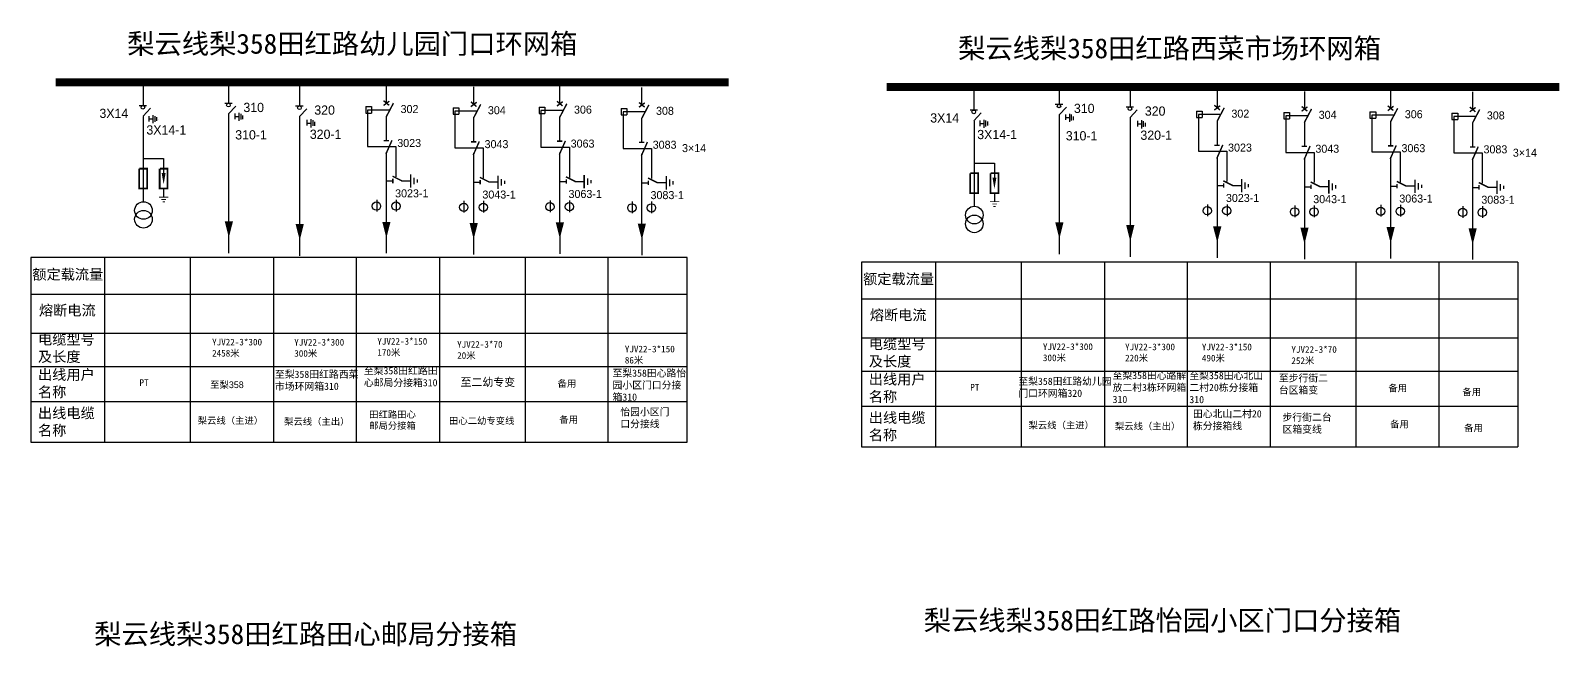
# Model space of a CAD drawing. Extents: x 69 to 1079, y -405 to -10.
# Drawn here: x 77.7 to 460.8, y -163.6 to -9.7 of the extents above; entities that cross this region are included whole.
import ezdxf

# ---------------------------------------------------------------- set-up
doc = ezdxf.new("R2010")
doc.units = 0
doc.header["$LTSCALE"] = 0.774411
doc.linetypes.add('DASHED', pattern=[0.45, 0.3, -0.15])
doc.layers.get('0').update_dxf_attribs({"linetype": 'CONTINUOUS'})
doc.layers.add('F11', color=7, linetype='CONTINUOUS')
doc.styles.add('hztxt_txtstyle_0.00_0_0', font='', dxfattribs={"bigfont": 'hztxt.shx'})
doc.styles.add('hztxt_txtstyle_1.67_0_0', font='', dxfattribs={"height": 1.668838, "bigfont": 'hztxt.shx'})
doc.styles.add('hztxt_txtstyle_2.00_0_0', font='', dxfattribs={"height": 2, "bigfont": 'hztxt.shx'})
doc.styles.add('hztxt_txtstyle_2.31_0_0', font='', dxfattribs={"height": 2.307931, "bigfont": 'hztxt.shx'})
doc.styles.add('字体', font='', dxfattribs={"height": 2.5})
doc.styles.add('宋体_txtstyle_1.67_0_0', font='', dxfattribs={"height": 1.668838})
doc.styles.add('宋体_txtstyle_2.00_0_0', font='', dxfattribs={"height": 2})
doc.styles.get('hztxt_txtstyle_0.00_0_0').set_extended_font_data('hztxt')
doc.styles.get('hztxt_txtstyle_1.67_0_0').set_extended_font_data('hztxt')
doc.styles.get('hztxt_txtstyle_2.00_0_0').set_extended_font_data('hztxt')
doc.styles.get('hztxt_txtstyle_2.31_0_0').set_extended_font_data('hztxt')
doc.styles.get('字体').set_extended_font_data('KaiTi_GB2312')
doc.styles.get('宋体_txtstyle_1.67_0_0').set_extended_font_data('宋体')
doc.styles.get('宋体_txtstyle_2.00_0_0').set_extended_font_data('宋体')

# ---------------------------------------------------------------- blocks, each defined once
blk = doc.blocks.new('JD')
for points in [[(-2, 0.2), (-2, -0.2), (2, 0.2), (2, -0.2)], [(1, -1.2), (1, -0.8), (-1, -1.2), (-1, -0.8)], [(-0.5, -1.8), (-0.5, -2.2), (0.5, -1.8), (0.5, -2.2)]]:
    blk.add_trace(points)

msp = doc.modelspace()

# ---------------------------------------------------------------- linework, layer by layer
for p, q in [((166.6, -23.42), (166.6, -27.85)), ((188.42, -23.72), (188.42, -28.14)), ((209.94, -23.57), (209.94, -27.99)), ((230.44, -23.86), (230.44, -28.29)), ((374.25, -24.57), (374.25, -29)), ((396.07, -24.87), (396.07, -29.29)), ((417.59, -24.72), (417.59, -29.14)), ((438.09, -25.01), (438.09, -29.44)), ((161.48, -28.68), (162.92, -28.68)), ((161.48, -28.68), (161.48, -30.28)), ((161.48, -30.28), (162.92, -30.28)), ((161.94, -29.52), (161.94, -38.67)), ((167.32, -29.52), (161.94, -29.52)), ((162.92, -28.68), (162.92, -30.28)), ((183.3, -28.98), (184.74, -28.98)), ((183.3, -28.98), (183.3, -30.57)), ((183.3, -30.57), (184.74, -30.57)), ((183.75, -29.81), (183.75, -38.97)), ((189.14, -29.81), (183.75, -29.81)), ((184.74, -28.98), (184.74, -30.57)), ((204.82, -28.83), (206.26, -28.83)), ((204.82, -28.83), (204.82, -30.43)), ((204.82, -30.43), (206.26, -30.43)), ((205.28, -29.66), (205.28, -38.82)), ((210.66, -29.66), (205.28, -29.66)), ((206.26, -28.83), (206.26, -30.43)), ((225.32, -29.12), (226.76, -29.12)), ((225.32, -29.12), (225.32, -30.72)), ((225.78, -29.96), (225.78, -39.11)), ((231.16, -29.96), (225.78, -29.96)), ((226.76, -29.12), (226.76, -30.72)), ((369.13, -29.83), (370.57, -29.83)), ((369.13, -29.83), (369.13, -31.43)), ((370.57, -29.83), (370.57, -31.43)), ((390.95, -30.13), (392.39, -30.13)), ((390.95, -30.13), (390.95, -31.72)), ((392.39, -30.13), (392.39, -31.72)), ((412.47, -29.98), (413.91, -29.98)), ((412.47, -29.98), (412.47, -31.58)), ((413.91, -29.98), (413.91, -31.58)), ((432.97, -30.27), (434.41, -30.27)), ((432.97, -30.27), (432.97, -31.87)), ((434.41, -30.27), (434.41, -31.87)), ((105.88, -31.17), (105.88, -52.52)), ((166.6, -31.12), (166.6, -37.07)), ((188.42, -31.42), (188.42, -37.36)), ((209.94, -31.27), (209.94, -37.22)), ((225.32, -30.72), (226.76, -30.72)), ((230.44, -31.56), (230.44, -37.51)), ((313.54, -32.32), (313.54, -53.67)), ((369.13, -31.43), (370.57, -31.43)), ((369.59, -30.67), (369.59, -39.82)), ((374.97, -30.67), (369.59, -30.67)), ((374.25, -32.27), (374.25, -38.22)), ((390.95, -31.72), (392.39, -31.72)), ((391.41, -30.96), (391.41, -40.12)), ((396.79, -30.96), (391.41, -30.96)), ((396.07, -32.57), (396.07, -38.51)), ((412.47, -31.58), (413.91, -31.58)), ((412.93, -30.81), (412.93, -39.97)), ((418.31, -30.81), (412.93, -30.81)), ((417.59, -32.42), (417.59, -38.37)), ((432.97, -31.87), (434.41, -31.87)), ((433.43, -31.1), (433.43, -40.26)), ((438.81, -31.1), (433.43, -31.1)), ((438.09, -32.71), (438.09, -38.66)), ((105.86, -41.63), (110.96, -41.63)), ((110.96, -41.63), (110.96, -45.36)), ((161.94, -38.67), (169.04, -38.67)), ((166.6, -40.05), (166.6, -57.61)), ((169.04, -38.67), (169.04, -46.23)), ((183.75, -38.97), (190.86, -38.97)), ((188.42, -40.34), (188.42, -57.9)), ((190.86, -38.97), (190.86, -46.52)), ((205.28, -38.82), (212.38, -38.82)), ((209.94, -40.19), (209.94, -57.76)), ((212.38, -38.82), (212.38, -46.38)), ((225.78, -39.11), (232.88, -39.11)), ((230.44, -40.49), (230.44, -58.05)), ((232.88, -39.11), (232.88, -46.67)), ((369.59, -39.82), (376.69, -39.82)), ((374.25, -41.2), (374.25, -58.76)), ((376.69, -39.82), (376.69, -47.38)), ((391.41, -40.12), (398.51, -40.12)), ((396.07, -41.49), (396.07, -59.05)), ((398.51, -40.12), (398.51, -47.67)), ((412.93, -39.97), (420.03, -39.97)), ((417.59, -41.34), (417.59, -58.91)), ((420.03, -39.97), (420.03, -47.53)), ((433.43, -40.26), (440.53, -40.26)), ((438.09, -41.64), (438.09, -59.2)), ((440.53, -40.26), (440.53, -47.82)), ((313.51, -42.78), (318.61, -42.78)), ((318.61, -42.78), (318.61, -46.51)), ((110.96, -49.27), (110.96, -51.2)), ((166.6, -47.26), (168.26, -47.26)), ((170.43, -47.21), (172.69, -47.21)), ((188.42, -47.55), (190.08, -47.55)), ((192.25, -47.51), (194.51, -47.51)), ((209.94, -47.41), (211.6, -47.41)), ((213.77, -47.36), (216.03, -47.36)), ((230.44, -47.7), (232.1, -47.7)), ((234.27, -47.65), (236.53, -47.65)), ((374.25, -48.41), (375.91, -48.41)), ((378.08, -48.36), (380.34, -48.36)), ((396.07, -48.7), (397.73, -48.7)), ((399.9, -48.66), (402.16, -48.66)), ((417.59, -48.56), (419.25, -48.56)), ((421.42, -48.51), (423.69, -48.51)), ((438.09, -48.85), (439.75, -48.85)), ((441.92, -48.8), (444.18, -48.8)), ((164.21, -51.95), (164.21, -54.88)), ((169.09, -51.95), (169.09, -54.88)), ((186.03, -52.24), (186.03, -55.17)), ((190.91, -52.24), (190.91, -55.17)), ((207.55, -52.1), (207.55, -55.02)), ((212.43, -52.1), (212.43, -55.02)), ((228.05, -52.39), (228.05, -55.32)), ((232.93, -52.39), (232.93, -55.32)), ((318.61, -50.42), (318.61, -52.35)), ((371.86, -53.1), (371.86, -56.03)), ((376.74, -53.1), (376.74, -56.03)), ((393.68, -53.39), (393.68, -56.32)), ((398.56, -53.39), (398.56, -56.32)), ((415.21, -53.25), (415.21, -56.17)), ((420.09, -53.25), (420.09, -56.17)), ((435.71, -53.54), (435.71, -56.47)), ((440.58, -53.54), (440.58, -56.47)), ((166.61, -59.97), (166.61, -65.32)), ((188.43, -60.26), (188.43, -65.61)), ((209.95, -60.12), (209.95, -65.46)), ((230.45, -60.41), (230.45, -65.76)), ((374.26, -61.12), (374.26, -66.47)), ((417.6, -61.27), (417.6, -66.61)), ((396.08, -61.41), (396.08, -66.76)), ((438.1, -61.56), (438.1, -66.91))]:
    msp.add_line(p, q)
at = {"linetype": 'Continuous'}
for p, q in [((77.73, -66.36), (77.73, -112.53)), ((106.68, -66.36), (77.73, -66.36)), ((241.78, -66.36), (106.68, -66.36)), ((201.4, -112.53), (201.4, -66.36)), ((222.11, -112.53), (222.1, -66.36)), ((241.85, -112.53), (241.84, -66.36)), ((285.38, -67.51), (285.38, -113.68)), ((314.33, -67.51), (285.38, -67.51)), ((449.43, -67.51), (314.33, -67.51)), ((409.06, -113.68), (409.05, -67.51)), ((429.76, -113.68), (429.75, -67.51)), ((449.5, -113.68), (449.49, -67.51)), ((77.73, -112.53), (241.78, -112.53)), ((285.38, -113.68), (449.43, -113.68))]:
    msp.add_line(p, q, dxfattribs=at)
at = {"linetype": 'ByBlock'}
for p, q in [((96.22, -66.25), (96.22, -112.53)), ((117.63, -66.25), (117.63, -112.53)), ((138.44, -66.25), (138.44, -112.53)), ((159.1, -66.25), (159.1, -112.53)), ((179.91, -66.25), (179.91, -112.53)), ((303.87, -67.4), (303.87, -113.68)), ((325.28, -67.4), (325.28, -113.68)), ((346.09, -67.4), (346.09, -113.68)), ((366.75, -67.4), (366.75, -113.68)), ((387.56, -67.4), (387.56, -113.68)), ((77.9, -75.59), (241.84, -75.59)), ((285.55, -76.74), (449.49, -76.74)), ((77.9, -85.33), (241.84, -85.33)), ((285.55, -86.47), (449.49, -86.47)), ((77.9, -93.65), (241.84, -93.65)), ((285.55, -94.8), (449.5, -94.8)), ((77.9, -102.38), (241.85, -102.38)), ((285.55, -103.53), (449.5, -103.53))]:
    msp.add_line(p, q, dxfattribs=at)
for points, const_width in [([(84, -22.58), (252.15, -22.58)], 2), ([(291.65, -23.73), (459.8, -23.73)], 2), ([(165.92, -28.39), (167.38, -27.29)], 0.36), ([(165.93, -27.18), (167.34, -28.36)], 0.36), ([(166.6, -31.22), (168.4, -27.8)], 0.36), ([(187.73, -28.68), (189.2, -27.58)], 0.36), ([(187.75, -27.48), (189.16, -28.65)], 0.36), ([(188.42, -31.51), (190.22, -28.1)], 0.36), ([(209.26, -28.53), (210.72, -27.44)], 0.36), ([(209.27, -27.33), (210.68, -28.51)], 0.36), ([(209.94, -31.36), (211.74, -27.95)], 0.36), ([(229.76, -28.82), (231.22, -27.73)], 0.36), ([(229.77, -27.62), (231.18, -28.8)], 0.36), ([(230.44, -31.65), (232.24, -28.24)], 0.36), ([(373.57, -29.53), (375.03, -28.44)], 0.36), ([(373.58, -28.33), (374.99, -29.51)], 0.36), ([(374.25, -32.36), (376.05, -28.95)], 0.36), ([(395.38, -29.83), (396.85, -28.73)], 0.36), ([(395.4, -28.63), (396.81, -29.8)], 0.36), ([(396.07, -32.66), (397.87, -29.24)], 0.36), ([(416.91, -29.68), (418.37, -28.58)], 0.36), ([(416.92, -28.48), (418.33, -29.65)], 0.36), ([(417.59, -32.51), (419.39, -29.1)], 0.36), ([(437.41, -29.97), (438.87, -28.88)], 0.36), ([(437.42, -28.77), (438.83, -29.95)], 0.36), ([(438.09, -32.8), (439.89, -29.39)], 0.36), ([(165.95, -37.17), (167.29, -37.17)], 0.36), ([(166.53, -40.49), (168.04, -37.09)], 0.36), ([(187.77, -37.46), (189.11, -37.46)], 0.36), ([(188.34, -40.78), (189.86, -37.38)], 0.36), ([(209.3, -37.31), (210.63, -37.31)], 0.36), ([(209.87, -40.63), (211.38, -37.24)], 0.36), ([(229.8, -37.61), (231.13, -37.61)], 0.36), ([(230.37, -40.93), (231.88, -37.53)], 0.36), ([(373.61, -38.32), (374.94, -38.32)], 0.36), ([(374.18, -41.64), (375.69, -38.24)], 0.36), ([(416.95, -38.46), (418.28, -38.46)], 0.36), ([(417.52, -41.78), (419.03, -38.39)], 0.36), ([(395.42, -38.61), (396.76, -38.61)], 0.36), ([(396, -41.93), (397.51, -38.53)], 0.36), ([(437.45, -38.76), (438.78, -38.76)], 0.36), ([(438.02, -42.08), (439.53, -38.68)], 0.36), ([(104.87, -44.18), (104.87, -49.15), (106.86, -49.15), (106.86, -44.18), (104.93, -44.18)], 0.42), ([(109.97, -44.18), (109.97, -49.15), (111.96, -49.15), (111.96, -44.18), (110.03, -44.18)], 0.42), ([(168.17, -46.06), (170.57, -47.26)], 0.36), ([(312.52, -45.33), (312.52, -50.3), (314.51, -50.3), (314.51, -45.33), (312.58, -45.33)], 0.42), ([(317.62, -45.33), (317.62, -50.3), (319.61, -50.3), (319.61, -45.33), (317.68, -45.33)], 0.42), ([(168.26, -46.71), (168.26, -47.81)], 0.36), ([(189.99, -46.35), (192.39, -47.55)], 0.36), ([(190.08, -47), (190.08, -48.11)], 0.36), ([(211.51, -46.21), (213.91, -47.41)], 0.36), ([(211.6, -46.85), (211.6, -47.96)], 0.36), ([(232.01, -46.5), (234.41, -47.7)], 0.36), ([(232.1, -47.15), (232.1, -48.25)], 0.36), ([(375.82, -47.21), (378.22, -48.41)], 0.36), ([(375.91, -47.86), (375.91, -48.96)], 0.36), ([(397.64, -47.5), (400.04, -48.7)], 0.36), ([(397.73, -48.15), (397.73, -49.26)], 0.36), ([(419.16, -47.36), (421.56, -48.56)], 0.36), ([(419.25, -48), (419.25, -49.11)], 0.36), ([(439.66, -47.65), (442.06, -48.85)], 0.36), ([(439.75, -48.29), (439.75, -49.4)], 0.36)]:
    msp.add_lwpolyline(points, dxfattribs=dict(const_width=const_width))
for points in [[(110.96, -45.3, 0.98, 0, 0), (110.96, -48.09, 0, 0, 0)], [(318.61, -46.44, 0.98, 0, 0), (318.61, -49.24, 0, 0, 0)], [(127.26, -57.37, 2.05, 0, 0), (127.26, -61.44, 0, 0, 0)], [(144.98, -58.04, 2.05, 0, 0), (144.98, -62.11, 0, 0, 0)], [(166.64, -57.48, 2.05, 0, 0), (166.64, -61.54, 0, 0, 0)], [(188.46, -57.77, 2.05, 0, 0), (188.46, -61.83, 0, 0, 0)], [(209.99, -57.62, 2.05, 0, 0), (209.99, -61.69, 0, 0, 0)], [(230.49, -57.92, 2.05, 0, 0), (230.49, -61.98, 0, 0, 0)], [(334.84, -57.62, 2.05, 0, 0), (334.84, -61.68, 0, 0, 0)], [(352.57, -58.29, 2.05, 0, 0), (352.57, -62.35, 0, 0, 0)], [(374.3, -58.63, 2.05, 0, 0), (374.3, -62.69, 0, 0, 0)], [(396.11, -58.92, 2.05, 0, 0), (396.11, -62.98, 0, 0, 0)], [(417.64, -58.77, 2.05, 0, 0), (417.64, -62.84, 0, 0, 0)], [(438.14, -59.07, 2.05, 0, 0), (438.14, -63.13, 0, 0, 0)]]:
    msp.add_lwpolyline(points, format="xyseb")
for centre, radius in [((105.92, -54.63), 2.2), ((164.16, -53.54), 1.04), ((169.04, -53.54), 1.04), ((185.98, -53.84), 1.04), ((190.86, -53.84), 1.04), ((207.5, -53.69), 1.04), ((212.38, -53.69), 1.04), ((228, -53.98), 1.04), ((232.88, -53.98), 1.04), ((313.58, -55.78), 2.2), ((105.92, -56.83), 2.2), ((313.58, -57.98), 2.2), ((371.81, -54.69), 1.04), ((376.69, -54.69), 1.04), ((393.63, -54.98), 1.04), ((398.51, -54.98), 1.04), ((415.15, -54.84), 1.04), ((420.03, -54.84), 1.04), ((435.65, -55.13), 1.04), ((440.53, -55.13), 1.04)]:
    msp.add_circle(centre, radius)
at = {"layer": 'F11', "lineweight": -3}
for p, q in [((105.83, -23.57), (105.83, -28.33)), ((127.2, -23.01), (127.2, -27.77)), ((144.93, -23.68), (144.93, -28.44)), ((313.48, -24.71), (313.48, -29.47)), ((334.79, -23.25), (334.79, -28.01)), ((352.51, -23.92), (352.51, -28.68)), ((104.87, -28.37), (106.72, -28.37)), ((105.83, -31.06), (107.64, -29.09)), ((126.24, -27.81), (128.1, -27.81)), ((127.21, -30.51), (129.01, -28.54)), ((127.21, -30.51), (127.21, -65.33)), ((128.76, -30.39), (128.76, -31.77)), ((129.79, -30.22), (129.79, -32.25)), ((130.23, -30.44), (130.23, -31.87)), ((143.96, -28.48), (145.82, -28.48)), ((144.93, -31.17), (146.74, -29.2)), ((312.52, -29.51), (314.37, -29.51)), ((313.49, -32.21), (315.29, -30.24)), ((333.83, -28.05), (335.68, -28.05)), ((334.79, -30.75), (336.6, -28.78)), ((336.35, -30.63), (336.35, -32.01)), ((337.38, -30.47), (337.38, -32.49)), ((351.55, -28.72), (353.4, -28.72)), ((352.52, -31.42), (354.32, -29.45)), ((107.29, -31.02), (107.29, -32.4)), ((107.3, -31.74), (108.29, -31.74)), ((108.29, -30.82), (108.29, -32.84)), ((108.73, -31.03), (108.73, -32.46)), ((109.22, -31.28), (109.22, -32.22)), ((109.68, -31.88), (109.68, -31.88)), ((128.8, -31.15), (129.79, -31.15)), ((130.68, -30.89), (130.68, -31.82)), ((144.93, -31.17), (144.93, -65.99)), ((146.75, -32.01), (146.75, -33.39)), ((146.79, -32.77), (147.78, -32.77)), ((147.78, -31.84), (147.78, -33.87)), ((148.22, -32.06), (148.22, -33.48)), ((148.67, -32.51), (148.67, -33.44)), ((314.94, -32.17), (314.94, -33.55)), ((314.95, -32.89), (315.94, -32.89)), ((315.94, -31.96), (315.94, -33.99)), ((316.38, -32.18), (316.38, -33.61)), ((316.87, -32.43), (316.87, -33.37)), ((317.33, -33.02), (317.33, -33.02)), ((334.79, -30.75), (334.79, -65.57)), ((336.39, -31.39), (337.37, -31.39)), ((337.82, -30.68), (337.82, -32.11)), ((338.27, -31.13), (338.27, -32.07)), ((352.52, -31.42), (352.52, -66.24)), ((354.34, -32.25), (354.34, -33.63)), ((354.38, -33.01), (355.36, -33.01)), ((355.37, -32.08), (355.37, -34.11)), ((355.81, -32.3), (355.81, -33.73)), ((356.26, -32.75), (356.26, -33.68))]:
    msp.add_line(p, q, dxfattribs=at)
for centre in [(105.79, -28.84), (127.17, -28.28), (144.89, -28.95), (313.45, -29.98), (334.75, -28.52), (352.48, -29.19)]:
    msp.add_circle(centre, 0.459, dxfattribs=at)

# ---------------------------------------------------------------- block references
at = {"xscale": 0.8399999998509884, "yscale": 0.8399999998509884, "zscale": 0.84, "rotation": 90}
for p in [(172.72, -47.28), (194.54, -47.57), (216.07, -47.42), (236.57, -47.72), (380.38, -48.43), (402.19, -48.72), (423.72, -48.57), (444.22, -48.87)]:
    msp.add_blockref('JD', p, dxfattribs=at)
at = {"xscale": 0.5879999999770007, "yscale": 0.5879999998956009, "zscale": 0.588}
for p in [(111, -51.29), (318.65, -52.43)]:
    msp.add_blockref('JD', p, dxfattribs=at)

# ---------------------------------------------------------------- texts
at = {"style": 'hztxt_txtstyle_2.00_0_0'}
for s, p in [('302', (170.19, -30.28)), ('304', (192.01, -30.57)), ('306', (213.53, -30.42)), ('308', (234.03, -30.72)), ('302', (377.84, -31.43)), ('304', (399.66, -31.72)), ('306', (421.18, -31.57)), ('308', (441.68, -31.87)), ('3023', (169.36, -38.76)), ('3043', (191.18, -39.05)), ('3063', (212.7, -38.91)), ('3083', (233.2, -39.2)), ('3×14', (240.53, -40.04)), ('3023', (377.01, -39.91)), ('3043', (398.83, -40.2)), ('3063', (420.35, -40.06)), ('3083', (440.85, -40.35)), ('3×14', (448.18, -41.19)), ('3023-1', (168.82, -51.35)), ('3043-1', (190.64, -51.65)), ('3063-1', (212.16, -51.5)), ('3083-1', (232.66, -51.79)), ('3023-1', (376.47, -52.5)), ('3043-1', (398.29, -52.8)), ('3063-1', (419.81, -52.65)), ('3083-1', (440.31, -52.94))]:
    msp.add_text(s, height=2, dxfattribs=at).set_placement(p)
at = {"attachment_point": 1, "style": '字体'}
for s, insert, char_height, width in [('{\\fSimSun|b0|i0|c134|p2;梨云线梨}358{\\fSimSun|b0|i0|c134|p2;田红路幼儿园门口环网箱}', (101.87, -10.44), 5, 124.0694), ('{\\fSimSun|b0|i0|c134|p2;梨云线梨}358{\\fSimSun|b0|i0|c134|p2;田红路西菜市场环网箱}', (309.53, -11.59), 5, 124.0694), ('{\\fSimSun|b0|i0|c134|p2;至梨}358{\\fSimSun|b0|i0|c134|p2;田红路西菜市场环网箱310}', (138.78, -94.67), 1.8, 20.8147), ('{\\fSimSun|b0|i0|c134|p2;至梨}358{\\fSimSun|b0|i0|c134|p2;田红路田心邮局分接箱310}', (161.01, -93.77), 1.8, 18.837), ('{\\fSimSun|b0|i0|c134|p2;至梨}358{\\fSimSun|b0|i0|c134|p2;田心路怡园小区门口分接箱310}', (223.16, -94.38), 1.8, 18.837), ('{\\fSimSun|b0|i0|c134|p2;至梨}358{\\fSimSun|b0|i0|c134|p2;田心路解放二村3栋环网箱310}', (348.14, -94.96), 1.8, 18.837), ('{\\fSimSun|b0|i0|c134|p2;至梨}358{\\fSimSun|b0|i0|c134|p2;田心北山二村20栋分接箱310}', (367.33, -94.99), 1.8, 18.837), ('{\\fSimSun|b0|i0|c134|p2;至步行街二台区箱变}', (389.7, -95.62), 1.8, 13.2164), ('{\\fSimSun|b0|i0|c134|p2;至梨}358{\\fSimSun|b0|i0|c134|p2;田红路幼儿园门口环网箱320}', (324.58, -96.42), 1.8, 23.6178), ('{\\fSimSun|b0|i0|c134|p2;怡园小区门口分接线}', (225.1, -104.07), 1.8, 12.4113), ('{\\fSimSun|b0|i0|c134|p2;田心北山二村20栋分接箱线}', (368.23, -104.56), 1.8, 18.837), ('{\\fSimSun|b0|i0|c134|p2;步行街二台区箱变线}', (390.62, -105.41), 1.8, 13.2164), ('{\\fSimSun|b0|i0|c134|p2;梨云线梨}358{\\fSimSun|b0|i0|c134|p2;田红路怡园小区门口分接箱}', (300.95, -154.59), 5, 142.7038), ('{\\fSimSun|b0|i0|c134|p2;梨云线梨}358{\\fSimSun|b0|i0|c134|p2;田红路田心邮局分接箱}', (93.62, -158.01), 5, 124.0694)]:
    msp.add_mtext(s, dxfattribs=dict(at, insert=insert, char_height=char_height, width=width))
at = {"linetype": 'DASHED', "attachment_point": 1}
for s, insert, char_height, width, style in [('{\\f\uffbfﾬￌﾣﾤ_GB2312|b0|i0|c134|p49;额定载流量}', (78.14, -69.3), 2.6, 28.7366, 'hztxt_txtstyle_0.00_0_0'), ('{\\f\uffbfﾬￌﾣﾤ_GB2312|b0|i0|c134|p49;额定载流量}', (285.79, -70.45), 2.6, 28.7366, 'hztxt_txtstyle_0.00_0_0'), ('{\\f\uffbfﾬￌﾣﾤ_GB2312|b0|i0|c134|p49;熔断电流}', (79.8, -78.29), 2.6, 28.7366, 'hztxt_txtstyle_0.00_0_0'), ('{\\f\uffbfﾬￌﾣﾤ_GB2312|b0|i0|c134|p49;熔断电流}', (287.46, -79.44), 2.6, 28.7366, 'hztxt_txtstyle_0.00_0_0'), ('{\\f\uffbfﾬￌﾣﾤ_GB2312|b0|i0|c134|p49;电缆型号及长度}', (79.56, -85.55), 2.6, 14.4991, 'hztxt_txtstyle_0.00_0_0'), ('{\\fSimSun|b0|i0|c134|p2;YJV22-3*300\\P2458米}', (123.08, -86.69), 1.6688, 24.5783, 'hztxt_txtstyle_0.00_0_0'), ('{\\fSimSun|b0|i0|c134|p2;YJV22-3*300\\P300米}', (143.61, -86.74), 1.6688, 24.5783, 'hztxt_txtstyle_0.00_0_0'), ('{\\fSimSun|b0|i0|c134|p2;YJV22-3*150\\P170米}', (164.37, -86.51), 1.6688, 24.5783, 'hztxt_txtstyle_0.00_0_0'), ('{\\fSimSun|b0|i0|c134|p2;YJV22-3*70\\P20米}', (184.32, -87.26), 1.6688, 24.5783, 'hztxt_txtstyle_1.67_0_0'), ('{\\f\uffbfﾬￌﾣﾤ_GB2312|b0|i0|c134|p49;电缆型号及长度}', (287.21, -86.7), 2.6, 14.4991, 'hztxt_txtstyle_0.00_0_0'), ('{\\fSimSun|b0|i0|c134|p2;YJV22-3*300\\P300米}', (330.73, -87.84), 1.6688, 24.5783, 'hztxt_txtstyle_0.00_0_0'), ('{\\fSimSun|b0|i0|c134|p2;YJV22-3*300\\P220米}', (351.26, -87.89), 1.6688, 24.5783, 'hztxt_txtstyle_0.00_0_0'), ('{\\fSimSun|b0|i0|c134|p2;YJV22-3*150\\P490米}', (370.46, -87.91), 1.6688, 24.5783, 'hztxt_txtstyle_0.00_0_0'), ('{\\fSimSun|b0|i0|c134|p2;YJV22-3*150\\P86米}', (226.23, -88.43), 1.6688, 24.5783, 'hztxt_txtstyle_0.00_0_0'), ('{\\fSimSun|b0|i0|c134|p2;YJV22-3*70\\P252米}', (392.83, -88.54), 1.6688, 24.5783, 'hztxt_txtstyle_0.00_0_0'), ('{\\f\uffbfﾬￌﾣﾤ_GB2312|b0|i0|c134|p49;出线用户名称}', (79.56, -94.36), 2.6, 14.4991, 'hztxt_txtstyle_0.00_0_0'), ('{\\f\uffbfﾬￌﾣﾤ_GB2312|b0|i0|c134|p49;出线用户名称}', (287.21, -95.51), 2.6, 14.4991, 'hztxt_txtstyle_0.00_0_0'), ('{\\fSimSun|b0|i0|c134|p2;PT}', (104.93, -96.83), 1.6688, 22.876, 'hztxt_txtstyle_0.00_0_0'), ('{\\fSimSun|b0|i0|c134|p2;至梨\\f\uffbfﾬￌﾣﾤ_GB2312|b0|i0|c134|p49;358}', (122.59, -97.36), 1.6688, 24.5783, 'hztxt_txtstyle_0.00_0_0'), ('至二幼专变', (185.18, -96.53), 2, 22.876, '宋体_txtstyle_2.00_0_0'), ('{\\fSimSun|b0|i0|c134|p2;备用}', (209.42, -97.05), 1.6688, 22.876, 'hztxt_txtstyle_0.00_0_0'), ('{\\fSimSun|b0|i0|c134|p2;PT}', (312.58, -97.98), 1.6688, 22.876, 'hztxt_txtstyle_0.00_0_0'), ('{\\fSimSun|b0|i0|c134|p2;备用}', (417.07, -98.2), 1.6688, 22.876, 'hztxt_txtstyle_0.00_0_0'), ('{\\fSimSun|b0|i0|c134|p2;备用}', (435.58, -99.15), 1.6688, 22.876, 'hztxt_txtstyle_0.00_0_0'), ('{\\f\uffbfﾬￌﾣﾤ_GB2312|b0|i0|c134|p49;出线电缆名称}', (79.56, -103.96), 2.6, 14.4991, 'hztxt_txtstyle_0.00_0_0'), ('{\\fSimSun|b0|i0|c134|p2;梨云线（主进）}', (119.48, -106.31), 1.6688, 24.5783, 'hztxt_txtstyle_0.00_0_0'), ('{\\fSimSun|b0|i0|c134|p2;梨云线（主出）}', (141.07, -106.56), 1.6688, 24.5783, 'hztxt_txtstyle_0.00_0_0'), ('{\\fSimSun|b0|i0|c134|p2;田红路田心邮局分接箱}', (162.33, -104.78), 1.6688, 12.1284, 'hztxt_txtstyle_0.00_0_0'), ('田心二幼专变线', (182.28, -106.36), 1.669, 22.876, '宋体_txtstyle_1.67_0_0'), ('{\\fSimSun|b0|i0|c134|p2;备用}', (209.86, -106.07), 1.6688, 22.876, 'hztxt_txtstyle_0.00_0_0'), ('{\\f\uffbfﾬￌﾣﾤ_GB2312|b0|i0|c134|p49;出线电缆名称}', (287.21, -105.11), 2.6, 14.4991, 'hztxt_txtstyle_0.00_0_0'), ('{\\fSimSun|b0|i0|c134|p2;梨云线（主进）}', (327.13, -107.46), 1.6688, 24.5783, 'hztxt_txtstyle_0.00_0_0'), ('{\\fSimSun|b0|i0|c134|p2;备用}', (417.51, -107.22), 1.6688, 22.876, 'hztxt_txtstyle_0.00_0_0'), ('{\\fSimSun|b0|i0|c134|p2;梨云线（主出）}', (348.72, -107.71), 1.6688, 24.5783, 'hztxt_txtstyle_0.00_0_0'), ('{\\fSimSun|b0|i0|c134|p2;备用}', (436.01, -108.17), 1.6688, 22.876, 'hztxt_txtstyle_0.00_0_0')]:
    msp.add_mtext(s, dxfattribs=dict(at, insert=insert, char_height=char_height, width=width, style=style))
at = {"layer": 'F11', "lineweight": -3, "char_height": 2.3079, "width": 19.4417, "attachment_point": 1}
for s, insert, style in [('\\pl2.308;3X14', (92.61, -29.19), 'hztxt_txtstyle_0.00_0_0'), ('\\pl2.30793;310', (128.59, -27.72), 'hztxt_txtstyle_0.00_0_0'), ('\\pl2.30793;320', (146.31, -28.38), 'hztxt_txtstyle_2.31_0_0'), ('\\pl2.308;3X14', (300.26, -30.34), 'hztxt_txtstyle_0.00_0_0'), ('\\pl2.30793;310', (336.17, -27.96), 'hztxt_txtstyle_0.00_0_0'), ('\\pl2.30793;320', (353.9, -28.63), 'hztxt_txtstyle_2.31_0_0'), ('\\pl2.308;3X14-1', (104.35, -33.34), 'hztxt_txtstyle_0.00_0_0'), ('\\pl2.30793;320-1', (145.2, -34.42), 'hztxt_txtstyle_2.31_0_0'), ('\\pl2.308;3X14-1', (312.01, -34.49), 'hztxt_txtstyle_0.00_0_0'), ('\\pl2.30793;310-1', (126.55, -34.57), 'hztxt_txtstyle_0.00_0_0'), ('\\pl2.30793;310-1', (334.14, -34.81), 'hztxt_txtstyle_0.00_0_0'), ('\\pl2.30793;320-1', (352.79, -34.66), 'hztxt_txtstyle_2.31_0_0')]:
    msp.add_mtext(s, dxfattribs=dict(at, insert=insert, style=style))

doc.saveas('drawing.dxf')
